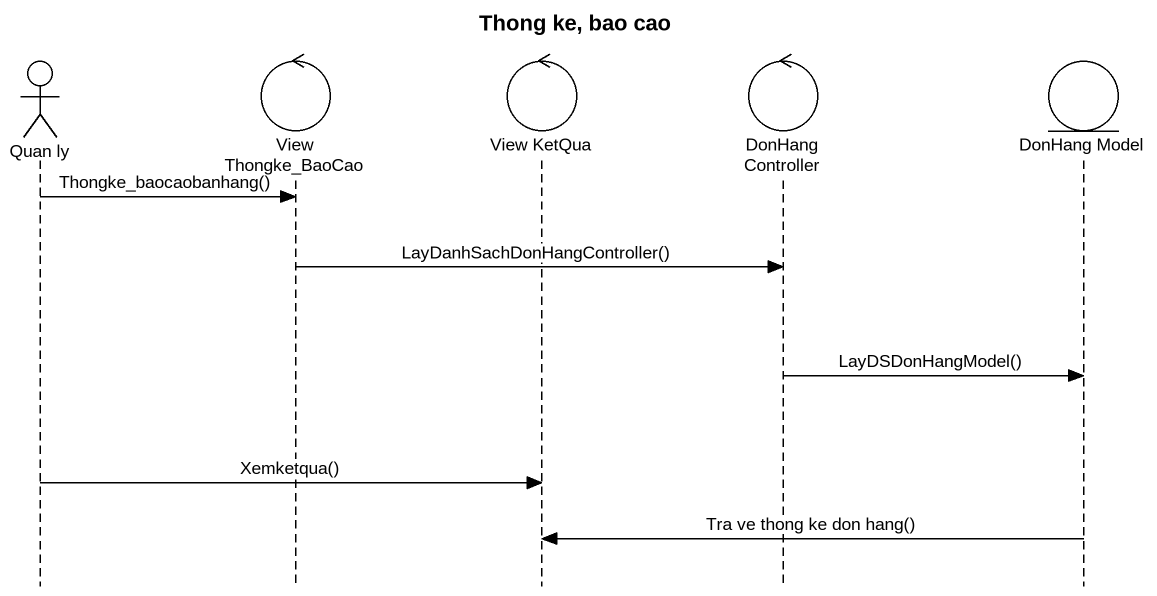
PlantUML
@startuml
title Thong ke, bao cao
hide footbox
actor "Quan ly" as Quan_ly
control "View Thongke_BaoCao" as View_Thongke_BaoCao
control "View KetQua" as View_KetQua
control "DonHang Controller" as DonHang_Controller
entity "DonHang Model" as DonHang_Model

Quan_ly -> View_Thongke_BaoCao : Thongke_baocaobanhang()
View_Thongke_BaoCao -> DonHang_Controller : LayDanhSachDonHangController()
DonHang_Controller -> DonHang_Model : LayDSDonHangModel()
Quan_ly -> View_KetQua : Xemketqua()
DonHang_Model -> View_KetQua : Tra ve thong ke don hang()
@enduml
